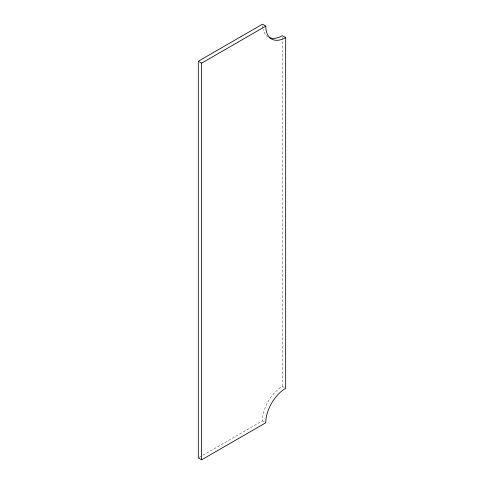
<?xml version="1.0" encoding="UTF-8"?>
<svg xmlns="http://www.w3.org/2000/svg" width="484" height="484" viewBox="0 0 484 484"><rect width="100%" height="100%" fill="white"/><g stroke="black" fill="none" stroke-linecap="round" stroke-linejoin="round"><path stroke-width="0.36" stroke-dasharray="2.42 1.81" d="M198.972 457.507L202.245 455.619M202.899 455.238L262.467 420.85A28.145 16.25 -60 0 1 282.366 386.377L282.366 40.226M282.366 386.377L285.687 388.295M262.467 420.85L265.232 422.441M282.366 37.201L282.366 39.47M268.293 37.086A28.145 16.25 -60 0 1 262.921 28.828M262.782 28.09A28.145 16.25 -60 0 1 262.516 25.791"/><path stroke-width="0.73" d="M198.313 61.238L262.467 24.2L265.783 26.118A28.145 16.25 -60 0 0 285.687 37.607L285.687 388.295A28.145 16.25 -60 0 0 265.783 422.762L201.634 459.8L198.313 457.882L198.313 61.238L201.634 63.15L265.783 26.118M285.687 37.607L282.366 35.689A28.145 16.25 -60 0 1 269.558 37.691M201.634 63.15L201.634 459.8"/></g></svg>
